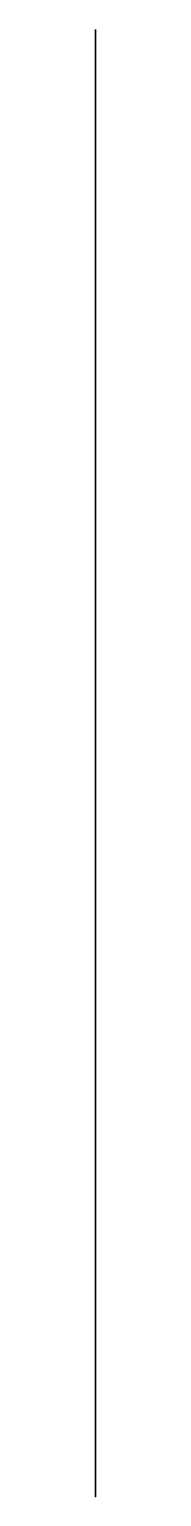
# Model space of a CAD drawing. Header units: centimetres. Extents: x 0 to 0, y 0 to 20.
import ezdxf

# ---------------------------------------------------------------- set-up
doc = ezdxf.new("R2010")
doc.units = ezdxf.units.CM
doc.header["$MEASUREMENT"] = 0
doc.layers.add('PA-DF-ZN v24_Sketch1', color=7, linetype='Continuous')

msp = doc.modelspace()

# ---------------------------------------------------------------- linework, layer by layer
at = {"layer": 'PA-DF-ZN v24_Sketch1'}
for p, q in [((0, 20), (0, 20, 9.2)), ((0, 20, 9.2), (0, 0, 9.2)), ((0, 20), (0, 19.4)), ((0, 20, 4.6), (0, 0, 4.6)), ((0, 0), (0, 20)), ((0, 19.4, 4.6), (0, 14.5, 4.6)), ((0, 19.4, 4.6), (0, 14.7, 4.6)), ((0, 19.4), (0, 19.4, 9.2)), ((0, 10, 9.2), (0, 10)), ((0, 2.8, 1.4017), (0, 2.8, 6.3637)), ((0, 0, 9.2), (0, 0))]:
    msp.add_line(p, q, dxfattribs=at)
at = {"layer": 'PA-DF-ZN v24_Sketch1', "extrusion": (1, 0, 0)}
for centre in [(17.2, 6.3637), (17.2, 1.4017), (2.8, 6.3637), (2.8, 1.4017)]:
    msp.add_circle(centre, 0.1625, dxfattribs=at)
at = {"layer": 'PA-DF-ZN v24_Sketch1'}
msp.add_point((0, 0), dxfattribs=at)

doc.saveas('drawing.dxf')
